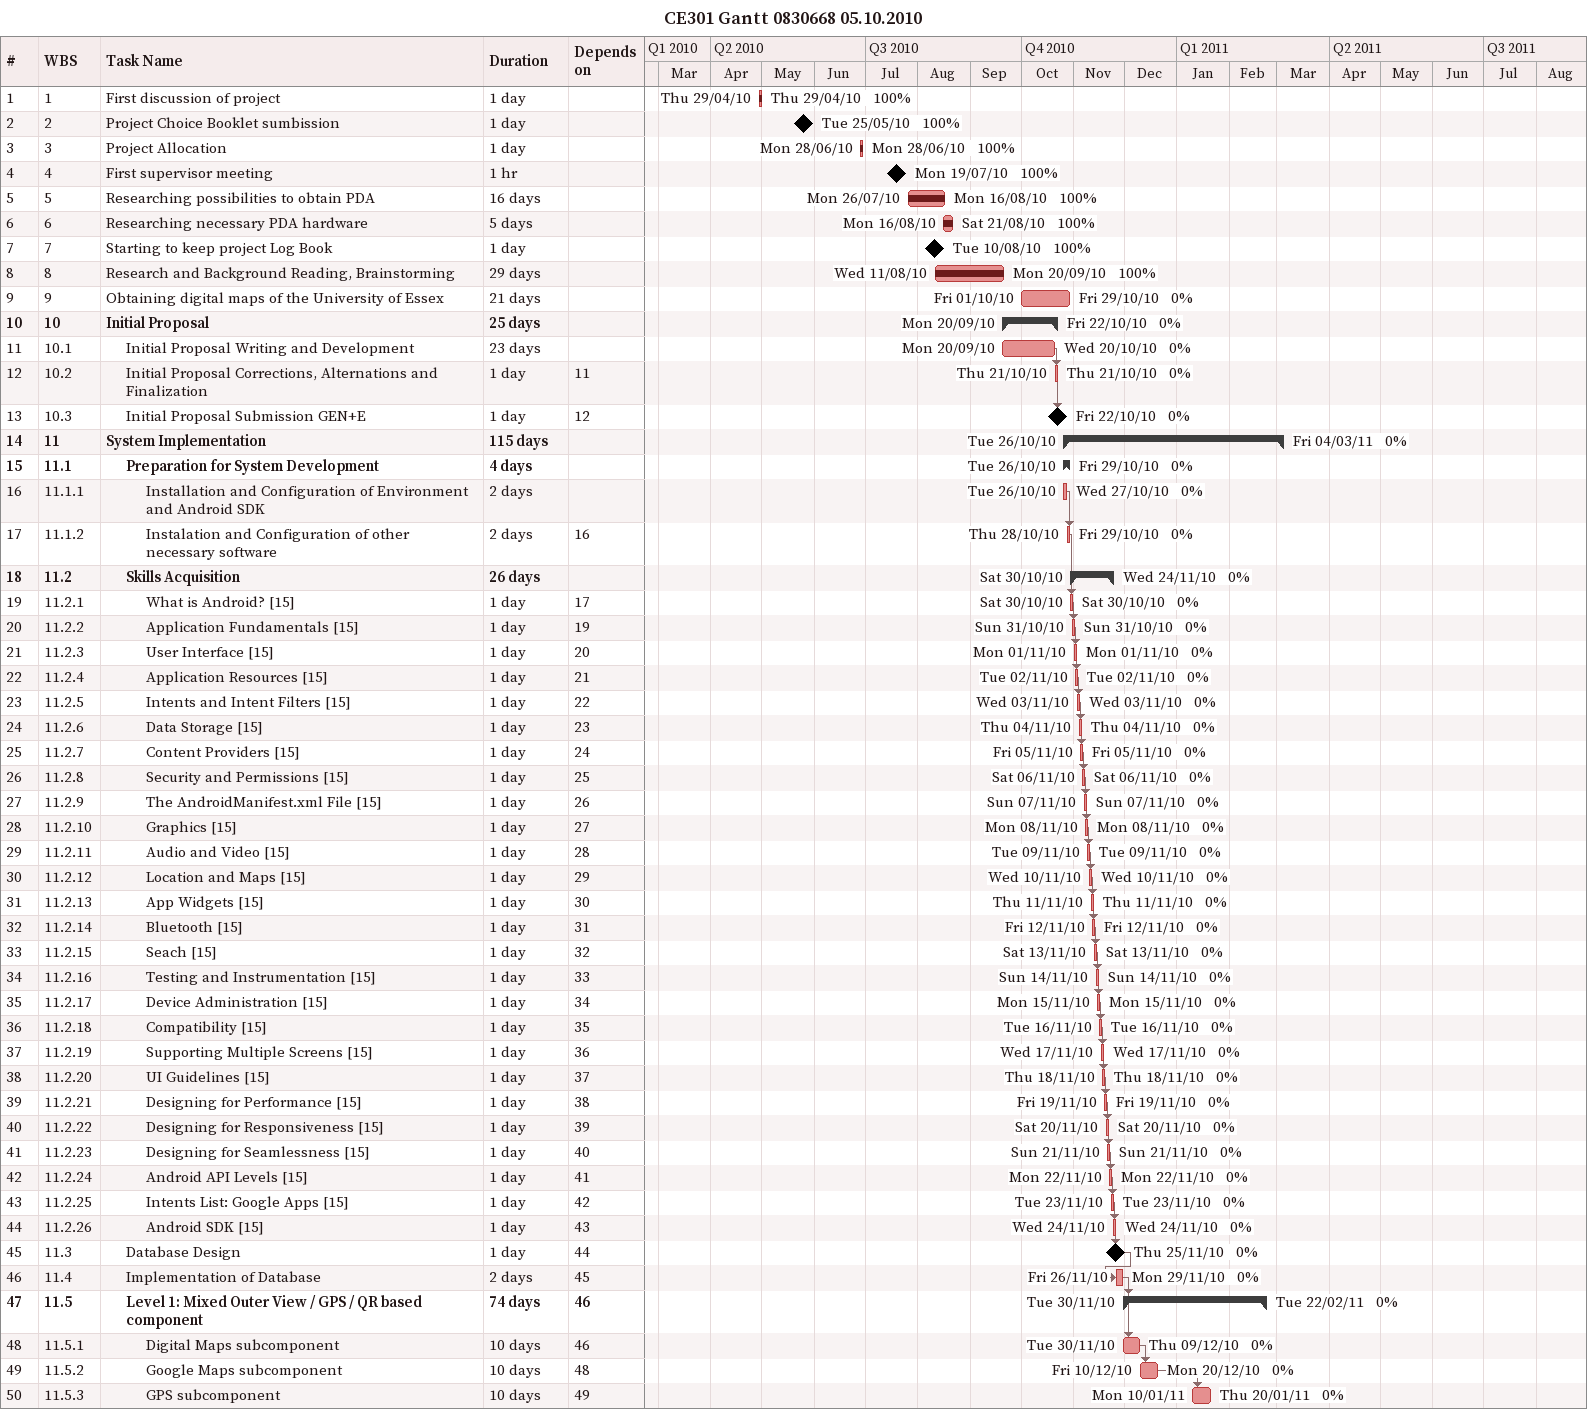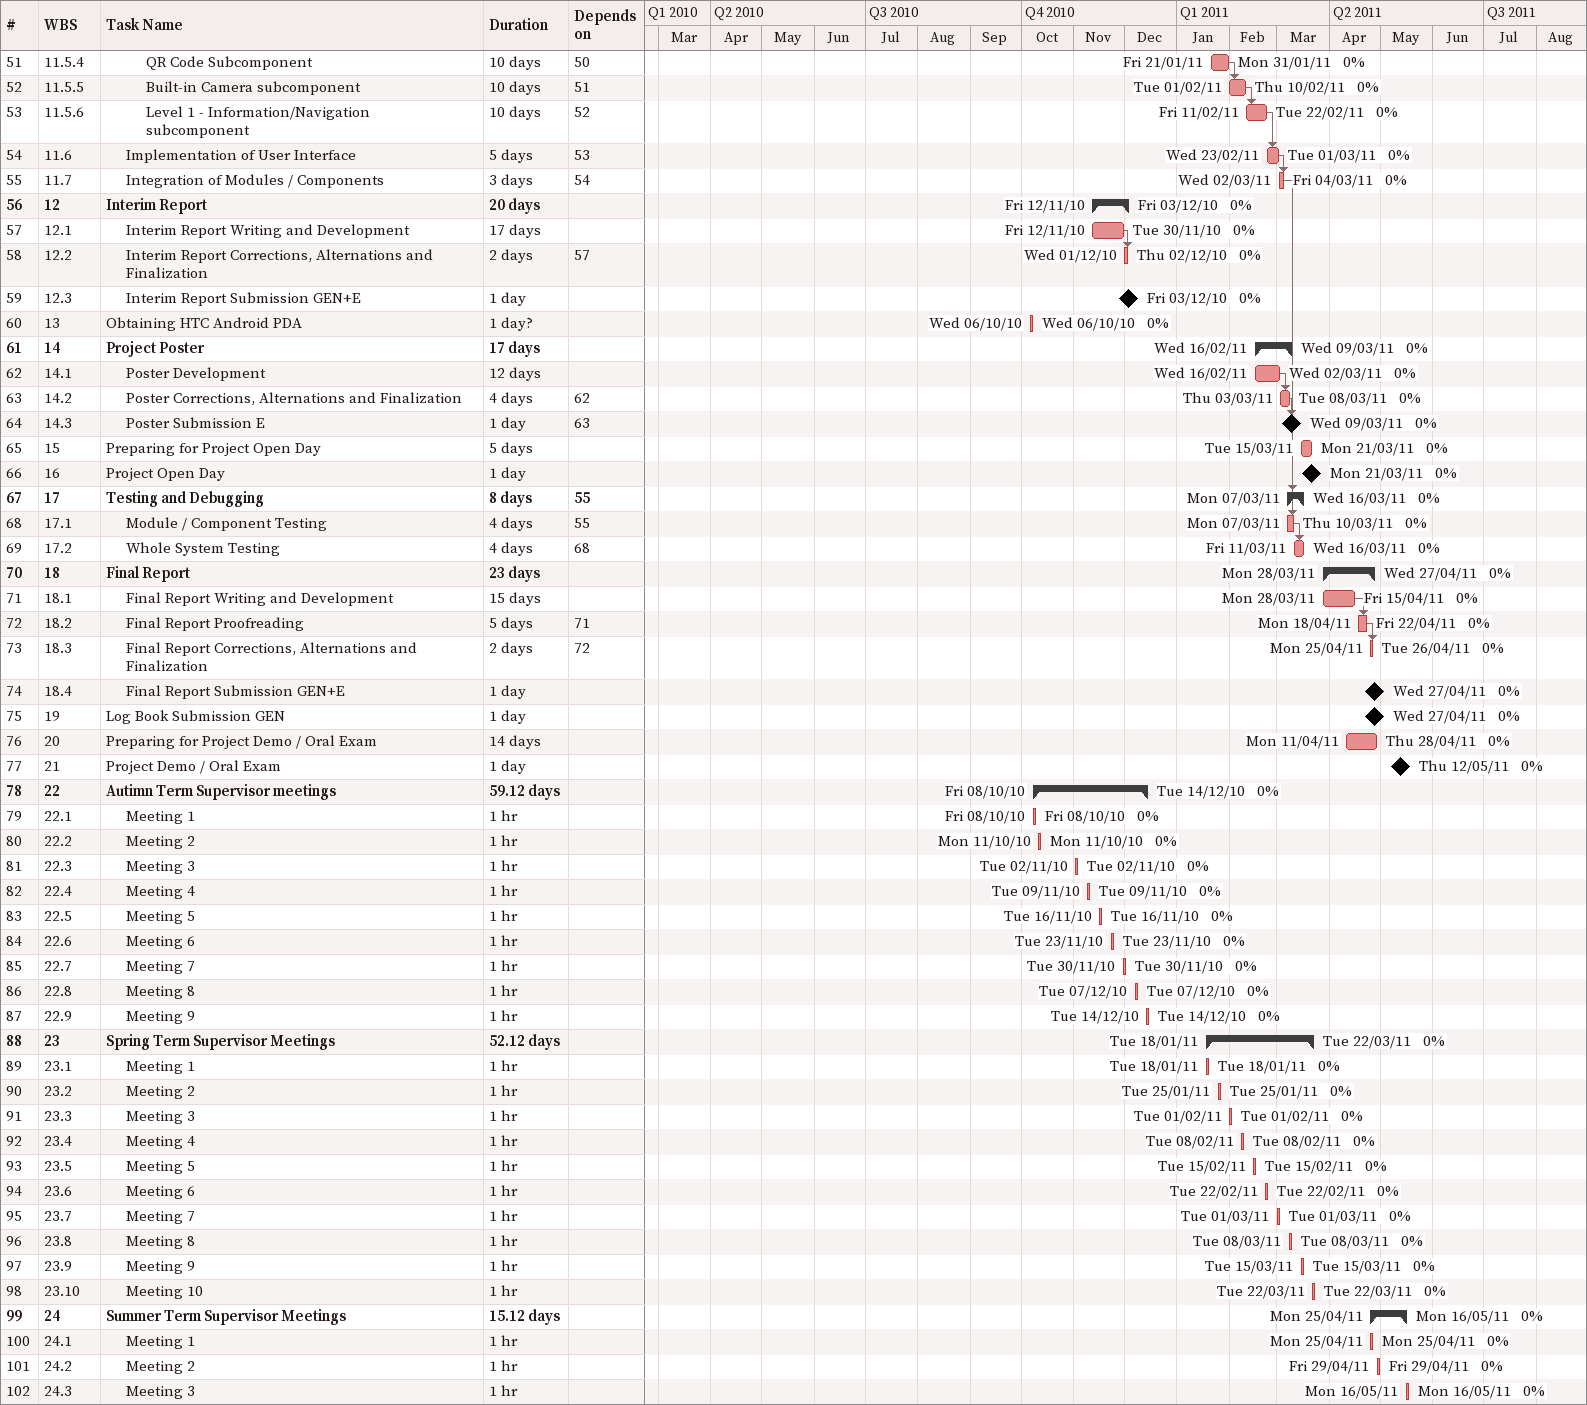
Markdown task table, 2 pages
CE301 Gantt 0830668 05.10.2010

| ID | WBS | Task | Duration | Start | Finish | Predecessors | % complete |
|---|---|---|---|---|---|---|---|
| 1 | 1 | First discussion of project | 1d | 2010-04-29 | 2010-04-29 |  | 100 |
| 2 | 2 | Project Choice Booklet sumbission | 1d | 2010-05-25 | 2010-05-25 |  | 100 |
| 3 | 3 | Project Allocation | 1d | 2010-06-28 | 2010-06-28 |  | 100 |
| 4 | 4 | First supervisor meeting | 1h | 2010-07-19 | 2010-07-19 |  | 100 |
| 5 | 5 | Researching possibilities to obtain PDA | 16d | 2010-07-26 | 2010-08-16 |  | 100 |
| 6 | 6 | Researching necessary PDA hardware | 5d | 2010-08-16 | 2010-08-21 |  | 100 |
| 7 | 7 | Starting to keep project Log Book | 1d | 2010-08-10 | 2010-08-10 |  | 100 |
| 8 | 8 | Research and Background Reading, Brainstorming | 29d | 2010-08-11 | 2010-09-20 |  | 100 |
| 9 | 9 | Obtaining digital maps of the University of Essex | 21d | 2010-10-01 | 2010-10-29 |  | 0 |
| 10 | 10 | **Initial Proposal** | 25d | 2010-09-20 | 2010-10-22 |  | 0 |
| 11 | 10.1 | Initial Proposal Writing and Development | 23d | 2010-09-20 | 2010-10-20 |  | 0 |
| 12 | 10.2 | Initial Proposal Corrections, Alternations and Finalization | 1d | 2010-10-21 | 2010-10-21 | 11 | 0 |
| 13 | 10.3 | Initial Proposal Submission GEN+E | 1d | 2010-10-22 | 2010-10-22 | 12 | 0 |
| 14 | 11 | **System Implementation** | 115d | 2010-10-26 | 2011-03-04 |  | 0 |
| 15 | 11.1 | **Preparation for System Development** | 4d | 2010-10-26 | 2010-10-29 |  | 0 |
| 16 | 11.1.1 | Installation and Configuration of Environment and Android SDK | 2d | 2010-10-26 | 2010-10-27 |  | 0 |
| 17 | 11.1.2 | Instalation and Configuration of other necessary software | 2d | 2010-10-28 | 2010-10-29 | 16 | 0 |
| 18 | 11.2 | **Skills Acquisition** | 26d | 2010-10-30 | 2010-11-24 |  | 0 |
| 19 | 11.2.1 | What is Android? [15] | 1d | 2010-10-30 | 2010-10-30 | 17 | 0 |
| 20 | 11.2.2 | Application Fundamentals [15] | 1d | 2010-10-31 | 2010-10-31 | 19 | 0 |
| 21 | 11.2.3 | User Interface [15] | 1d | 2010-11-01 | 2010-11-01 | 20 | 0 |
| 22 | 11.2.4 | Application Resources [15] | 1d | 2010-11-02 | 2010-11-02 | 21 | 0 |
| 23 | 11.2.5 | Intents and Intent Filters [15] | 1d | 2010-11-03 | 2010-11-03 | 22 | 0 |
| 24 | 11.2.6 | Data Storage [15] | 1d | 2010-11-04 | 2010-11-04 | 23 | 0 |
| 25 | 11.2.7 | Content Providers [15] | 1d | 2010-11-05 | 2010-11-05 | 24 | 0 |
| 26 | 11.2.8 | Security and Permissions [15] | 1d | 2010-11-06 | 2010-11-06 | 25 | 0 |
| 27 | 11.2.9 | The AndroidManifest.xml File [15] | 1d | 2010-11-07 | 2010-11-07 | 26 | 0 |
| 28 | 11.2.10 | Graphics [15] | 1d | 2010-11-08 | 2010-11-08 | 27 | 0 |
| 29 | 11.2.11 | Audio and Video [15] | 1d | 2010-11-09 | 2010-11-09 | 28 | 0 |
| 30 | 11.2.12 | Location and Maps [15] | 1d | 2010-11-10 | 2010-11-10 | 29 | 0 |
| 31 | 11.2.13 | App Widgets [15] | 1d | 2010-11-11 | 2010-11-11 | 30 | 0 |
| 32 | 11.2.14 | Bluetooth [15] | 1d | 2010-11-12 | 2010-11-12 | 31 | 0 |
| 33 | 11.2.15 | Seach [15] | 1d | 2010-11-13 | 2010-11-13 | 32 | 0 |
| 34 | 11.2.16 | Testing and Instrumentation [15] | 1d | 2010-11-14 | 2010-11-14 | 33 | 0 |
| 35 | 11.2.17 | Device Administration [15] | 1d | 2010-11-15 | 2010-11-15 | 34 | 0 |
| 36 | 11.2.18 | Compatibility [15] | 1d | 2010-11-16 | 2010-11-16 | 35 | 0 |
| 37 | 11.2.19 | Supporting Multiple Screens [15] | 1d | 2010-11-17 | 2010-11-17 | 36 | 0 |
| 38 | 11.2.20 | UI Guidelines [15] | 1d | 2010-11-18 | 2010-11-18 | 37 | 0 |
| 39 | 11.2.21 | Designing for Performance [15] | 1d | 2010-11-19 | 2010-11-19 | 38 | 0 |
| 40 | 11.2.22 | Designing for Responsiveness [15] | 1d | 2010-11-20 | 2010-11-20 | 39 | 0 |
| 41 | 11.2.23 | Designing for Seamlessness [15] | 1d | 2010-11-21 | 2010-11-21 | 40 | 0 |
| 42 | 11.2.24 | Android API Levels [15] | 1d | 2010-11-22 | 2010-11-22 | 41 | 0 |
| 43 | 11.2.25 | Intents List: Google Apps [15] | 1d | 2010-11-23 | 2010-11-23 | 42 | 0 |
| 44 | 11.2.26 | Android SDK [15] | 1d | 2010-11-24 | 2010-11-24 | 43 | 0 |
| 45 | 11.3 | Database Design | 1d | 2010-11-25 | 2010-11-25 | 44 | 0 |
| 46 | 11.4 | Implementation of Database | 2d | 2010-11-26 | 2010-11-29 | 45 | 0 |
| 47 | 11.5 | **Level 1: Mixed Outer View / GPS / QR based component** | 74d | 2010-11-30 | 2011-02-22 | 46 | 0 |
| 48 | 11.5.1 | Digital Maps subcomponent | 10d | 2010-11-30 | 2010-12-09 | 46 | 0 |
| 49 | 11.5.2 | Google Maps subcomponent | 10d | 2010-12-10 | 2010-12-20 | 48 | 0 |
| 50 | 11.5.3 | GPS subcomponent | 10d | 2011-01-10 | 2011-01-20 | 49 | 0 |
| 51 | 11.5.4 | QR Code Subcomponent | 10d | 2011-01-21 | 2011-01-31 | 50 | 0 |
| 52 | 11.5.5 | Built-in Camera subcomponent | 10d | 2011-02-01 | 2011-02-10 | 51 | 0 |
| 53 | 11.5.6 | Level 1 - Information/Navigation subcomponent | 10d | 2011-02-11 | 2011-02-22 | 52 | 0 |
| 54 | 11.6 | Implementation of User Interface | 5d | 2011-02-23 | 2011-03-01 | 53 | 0 |
| 55 | 11.7 | Integration of Modules / Components | 3d | 2011-03-02 | 2011-03-04 | 54 | 0 |
| 56 | 12 | **Interim Report** | 20d | 2010-11-12 | 2010-12-03 |  | 0 |
| 57 | 12.1 | Interim Report Writing and Development | 17d | 2010-11-12 | 2010-11-30 |  | 0 |
| 58 | 12.2 | Interim Report Corrections, Alternations and Finalization | 2d | 2010-12-01 | 2010-12-02 | 57 | 0 |
| 59 | 12.3 | Interim Report Submission GEN+E | 1d | 2010-12-03 | 2010-12-03 |  | 0 |
| 60 | 13 | Obtaining HTC Android PDA | 1d? | 2010-10-06 | 2010-10-06 |  | 0 |
| 61 | 14 | **Project Poster** | 17d | 2011-02-16 | 2011-03-09 |  | 0 |
| 62 | 14.1 | Poster Development | 12d | 2011-02-16 | 2011-03-02 |  | 0 |
| 63 | 14.2 | Poster Corrections, Alternations and Finalization | 4d | 2011-03-03 | 2011-03-08 | 62 | 0 |
| 64 | 14.3 | Poster Submission E | 1d | 2011-03-09 | 2011-03-09 | 63 | 0 |
| 65 | 15 | Preparing for Project Open Day | 5d | 2011-03-15 | 2011-03-21 |  | 0 |
| 66 | 16 | Project Open Day | 1d | 2011-03-21 | 2011-03-21 |  | 0 |
| 67 | 17 | **Testing and Debugging** | 8d | 2011-03-07 | 2011-03-16 | 55 | 0 |
| 68 | 17.1 | Module / Component Testing | 4d | 2011-03-07 | 2011-03-10 | 55 | 0 |
| 69 | 17.2 | Whole System Testing | 4d | 2011-03-11 | 2011-03-16 | 68 | 0 |
| 70 | 18 | **Final Report** | 23d | 2011-03-28 | 2011-04-27 |  | 0 |
| 71 | 18.1 | Final Report Writing and Development | 15d | 2011-03-28 | 2011-04-15 |  | 0 |
| 72 | 18.2 | Final Report Proofreading | 5d | 2011-04-18 | 2011-04-22 | 71 | 0 |
| 73 | 18.3 | Final Report Corrections, Alternations and Finalization | 2d | 2011-04-25 | 2011-04-26 | 72 | 0 |
| 74 | 18.4 | Final Report Submission GEN+E | 1d | 2011-04-27 | 2011-04-27 |  | 0 |
| 75 | 19 | Log Book Submission GEN | 1d | 2011-04-27 | 2011-04-27 |  | 0 |
| 76 | 20 | Preparing for Project Demo / Oral Exam | 14d | 2011-04-11 | 2011-04-28 |  | 0 |
| 77 | 21 | Project Demo / Oral Exam | 1d | 2011-05-12 | 2011-05-12 |  | 0 |
| 78 | 22 | **Autimn Term Supervisor meetings** | 59.12d | 2010-10-08 | 2010-12-14 |  | 0 |
| 79 | 22.1 | Meeting 1 | 1h | 2010-10-08 | 2010-10-08 |  | 0 |
| 80 | 22.2 | Meeting 2 | 1h | 2010-10-11 | 2010-10-11 |  | 0 |
| 81 | 22.3 | Meeting 3 | 1h | 2010-11-02 | 2010-11-02 |  | 0 |
| 82 | 22.4 | Meeting 4 | 1h | 2010-11-09 | 2010-11-09 |  | 0 |
| 83 | 22.5 | Meeting 5 | 1h | 2010-11-16 | 2010-11-16 |  | 0 |
| 84 | 22.6 | Meeting 6 | 1h | 2010-11-23 | 2010-11-23 |  | 0 |
| 85 | 22.7 | Meeting 7 | 1h | 2010-11-30 | 2010-11-30 |  | 0 |
| 86 | 22.8 | Meeting 8 | 1h | 2010-12-07 | 2010-12-07 |  | 0 |
| 87 | 22.9 | Meeting 9 | 1h | 2010-12-14 | 2010-12-14 |  | 0 |
| 88 | 23 | **Spring Term Supervisor Meetings** | 52.12d | 2011-01-18 | 2011-03-22 |  | 0 |
| 89 | 23.1 | Meeting 1 | 1h | 2011-01-18 | 2011-01-18 |  | 0 |
| 90 | 23.2 | Meeting 2 | 1h | 2011-01-25 | 2011-01-25 |  | 0 |
| 91 | 23.3 | Meeting 3 | 1h | 2011-02-01 | 2011-02-01 |  | 0 |
| 92 | 23.4 | Meeting 4 | 1h | 2011-02-08 | 2011-02-08 |  | 0 |
| 93 | 23.5 | Meeting 5 | 1h | 2011-02-15 | 2011-02-15 |  | 0 |
| 94 | 23.6 | Meeting 6 | 1h | 2011-02-22 | 2011-02-22 |  | 0 |
| 95 | 23.7 | Meeting 7 | 1h | 2011-03-01 | 2011-03-01 |  | 0 |
| 96 | 23.8 | Meeting 8 | 1h | 2011-03-08 | 2011-03-08 |  | 0 |
| 97 | 23.9 | Meeting 9 | 1h | 2011-03-15 | 2011-03-15 |  | 0 |
| 98 | 23.10 | Meeting 10 | 1h | 2011-03-22 | 2011-03-22 |  | 0 |
| 99 | 24 | **Summer Term Supervisor Meetings** | 15.12d | 2011-04-25 | 2011-05-16 |  | 0 |
| 100 | 24.1 | Meeting 1 | 1h | 2011-04-25 | 2011-04-25 |  | 0 |
| 101 | 24.2 | Meeting 2 | 1h | 2011-04-29 | 2011-04-29 |  | 0 |
| 102 | 24.3 | Meeting 3 | 1h | 2011-05-16 | 2011-05-16 |  | 0 |
